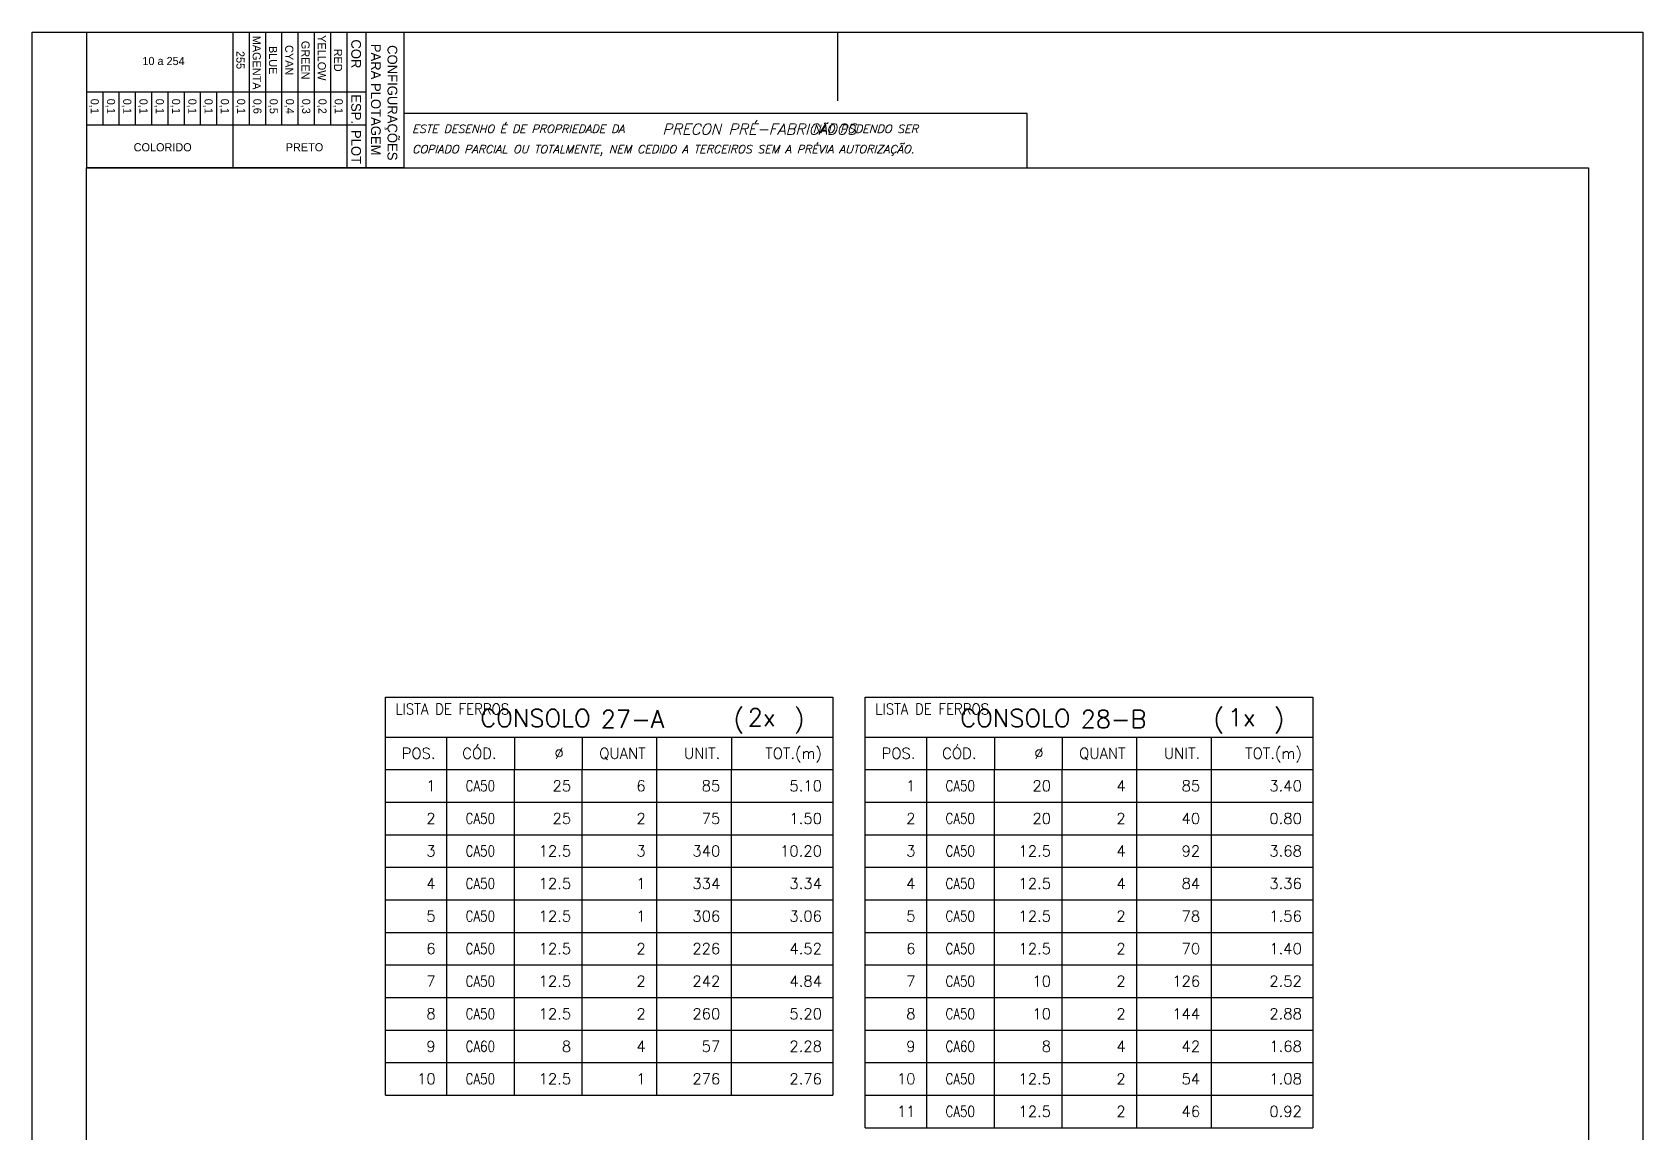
# Model space of a CAD drawing. Header units: centimetres. Extents: x 1658 to 14396, y 8294 to 11444.
# Drawn here: x 12168 to 14396, y 9924 to 11444 of the extents above; entities that cross this region are included whole.
import ezdxf
from ezdxf.enums import TextEntityAlignment as Align

# ---------------------------------------------------------------- set-up
doc = ezdxf.new("R2010")
doc.units = ezdxf.units.CM
doc.header["$LTSCALE"] = 50
doc.header["$MEASUREMENT"] = 0
for name, color, linetype in [('FORMATO-PRECON', 2, 'Continuous'), ('HACHURAS-PRECON', 1, 'Continuous'), ('LINHA-01-PRECON', 1, 'Continuous'), ('LINHA-02-PRECON', 2, 'Continuous'), ('ListaF', 3, 'Continuous'), ('TEXTO-35-PRECON', 5, 'Continuous')]:
    doc.layers.add(name, color=color, linetype=linetype)
doc.styles.add('R060', font='ACENT.shx', dxfattribs={"height": 75})
doc.styles.add('ROMANS', font='ROMANS.SHX', dxfattribs={"oblique": 15, "height": 3})
doc.styles.get("Standard").update_dxf_attribs({"font": 'romans.shx'})

# ---------------------------------------------------------------- blocks, each defined once
blk = doc.blocks.new('A$C0AF02B9D')
at = {"layer": 'FORMATO-PRECON', "color": 1}
for p, q in [((0, 585), (250, 585)), ((0, 0), (0, 585)), ((250, 585), (250, 0)), ((0, 480), (250, 480)), ((0, 450), (170.7, 450)), ((0, 420), (170.7, 420)), ((0, 390), (170.7, 390)), ((0, 360), (170.7, 360)), ((0, 330), (170.7, 330)), ((0, 300), (170.7, 300)), ((110.1, 240), (170.7, 240)), ((110.1, 210), (170.7, 210)), ((110.1, 180), (170.7, 180)), ((110.1, 150), (170.7, 150)), ((110.1, 150), (170.7, 150)), ((110.1, 120), (170.7, 120)), ((110.1, 120), (170.7, 120)), ((110.1, 90), (170.7, 90)), ((110.1, 90), (170.7, 90)), ((110.1, 60), (170.7, 60)), ((110.1, 60), (170.7, 60)), ((110.1, 30), (170.7, 30)), ((110.1, 30), (170.7, 30)), ((0, 0), (250, 0)), ((110.1, 0), (170.7, 0)), ((110.1, 0), (170.7, 0)), ((110.1, 0), (170.7, 0))]:
    blk.add_line(p, q, dxfattribs=at)
at = {"layer": 'FORMATO-PRECON'}
for p, q in [((0, 515), (250, 515)), ((110.1, 0), (110.1, 515)), ((170.7, 0), (170.7, 515)), ((0, 270), (250, 270))]:
    blk.add_line(p, q, dxfattribs=at)
at = {"layer": 'FORMATO-PRECON', "style": 'R060'}
for s, p in [('CONFIGURAÇÕES ', (133.4, 563.9)), ('PARA PLOTAGEM', (124.3, 533.7)), ('COR', (40, 497.3)), ('ESP.', (141.8, 497.3)), ('PLOT', (211.6, 497.3))]:
    blk.add_text(s, height=18, dxfattribs=at).set_placement(p, align=Align.MIDDLE)
at = {"layer": 'FORMATO-PRECON', "color": 1, "style": 'R060'}
for s, p in [('RED', (51.5, 464)), ('0,1', (136.5, 464)), ('YELLOW', (47.2, 434)), ('0,2', (136.5, 434)), ('GREEN', (51.5, 404)), ('0,3', (136.5, 404)), ('CYAN', (51.5, 374)), ('0,4', (136.5, 374)), ('BLUE', (51.5, 344)), ('0,5', (136.5, 344)), ('MAGENTA', (56.1, 314)), ('0,6', (136.5, 314)), ('255', (51.3, 284)), ('0,1', (136.5, 284)), ('0,1', (136.5, 254)), ('0,1', (136.5, 224)), ('0,1', (136.5, 194)), ('0,1', (136.5, 164)), ('0,1', (136.5, 134)), ('0,1', (136.5, 104)), ('0,1', (136.5, 74)), ('0,1', (136.5, 44)), ('0,1', (136.5, 14))]:
    blk.add_text(s, height=15, dxfattribs=at).set_placement(p, align=Align.MIDDLE)
for s, p in [('PRETO', (212, 402.1)), ('10 a 254', (53, 142.2)), ('COLORIDO', (212, 140.6))]:
    blk.add_text(s, height=15, rotation=90, dxfattribs=at).set_placement(p, align=Align.MIDDLE)
blk = doc.blocks.new('A$C432D58B7')
at = {"layer": 'LINHA-01-PRECON'}
blk.add_blockref('A$C0AF02B9D', (0, 0), dxfattribs=at)
blk = doc.blocks.new('A$C550964AD')
at = {"layer": 'LINHA-01-PRECON'}
blk.add_blockref('A$C432D58B7', (0, 0), dxfattribs=at)
blk = doc.blocks.new('A$C2E607E54')
at = {"layer": 'FORMATO-PRECON', "color": 6}
blk.add_line((1835, 4050), (685, 4050), dxfattribs=at)
at = {"layer": 'FORMATO-PRECON'}
for points in [[(0, 4200), (2970, 4200), (2970, 0), (0, 0)], [(685, 3950), (1835, 3950), (1835, 4050), (685, 4050)]]:
    blk.add_lwpolyline(points, close=True, dxfattribs=at)
blk.add_lwpolyline([(1485, 4200), (1485, 4073.6)], dxfattribs=at)
at = {"layer": 'FORMATO-PRECON', "color": 6}
blk.add_lwpolyline([(100, 3950), (2870, 3950), (2870, 100), (100, 100)], close=True, dxfattribs=at)
at = {"layer": 'TEXTO-35-PRECON', "rotation": 270}
blk.add_blockref('A$C550964AD', (100, 4200), dxfattribs=at)
at = {"layer": 'FORMATO-PRECON', "style": 'ROMANS', "oblique": 15}
for s, p in [('ESTE DESENHO É DE PROPRIEDADE DA                            NÃO PODENDO SER', (700.8, 4014.4)), ('COPIADO PARCIAL OU TOTALMENTE, NEM CEDIDO A TERCEIROS SEM A PRÉVIA AUTORIZAÇÃO.', (700.8, 3977))]:
    blk.add_text(s, height=15, dxfattribs=at).set_placement(p)
at = {"layer": 'FORMATO-PRECON', "color": 3, "style": 'ROMANS', "oblique": 15}
blk.add_text('PRECON PRÉ-FABRICADOS', height=20, dxfattribs=at).set_placement((1162, 4011.3))
blk = doc.blocks.new('LISTA DE FERROS CONSOLO')
at = {"color": 2}
for p, q in [((0, 0), (0, 100)), ((0, 100), (618.8, 100)), ((618.8, 100), (618.8, 0)), ((0, 45), (618.8, 45)), ((84.7, 45), (84.7, 0)), ((178.5, 45), (178.5, 0)), ((272.2, 45), (272.2, 0)), ((375, 45), (375, 0)), ((478.5, 45), (478.5, 0)), ((0, 0), (618.8, 0))]:
    blk.add_line(p, q, dxfattribs=at)
at = {"color": 4}
blk.add_text(' CONSOLO', height=24.38, dxfattribs=at).set_placement((199.2, 71.2), align=Align.MIDDLE_CENTER)
for s, p in [('(', (481.6, 58.2)), (')', (565, 58.2))]:
    blk.add_text(s, height=24.4, dxfattribs=at).set_placement(p)
at = {"color": 2}
for s, p in [('POS.', (69.4, 22.5)), ('CÓD.', (153.8, 22.5)), ('Ø ', (256.9, 22.5)), ('QUANT', (360, 22.5)), ('UNIT.', (463.1, 22.5)), ('TOT.(m)', (603.8, 22.5))]:
    blk.add_text(s, height=15, dxfattribs=at).set_placement(p, align=Align.MIDDLE_RIGHT)
at = {"color": 4, "insert": (89.1, 91.3), "char_height": 15, "width": 150.567, "attachment_point": 2}
blk.add_mtext('\\pxql;{\\W0.9;LISTA DE FERROS}', dxfattribs=at)
at = {"color": 4}
for tag, p in [('C', (297.9, 57.6)), ('D', (501.2, 60))]:
    blk.add_attdef(tag, p, '', height=24.4, dxfattribs=at)

msp = doc.modelspace()

# ---------------------------------------------------------------- linework, layer by layer
at = {"layer": 'ListaF', "color": 2}
for p, q in [((12656.84, 9974.7), (12656.84, 10424.7)), ((12656.84, 10424.7), (13275.59, 10424.7)), ((12741.22, 10424.7), (12741.22, 9974.7)), ((12834.97, 10424.7), (12834.97, 9974.7)), ((12928.72, 10424.7), (12928.72, 9974.7)), ((13031.84, 10424.7), (13031.84, 9974.7)), ((13134.97, 10424.7), (13134.97, 9974.7)), ((13275.59, 10424.7), (13275.59, 9974.7)), ((13320.59, 9929.7), (13320.59, 10424.7)), ((13320.59, 10424.7), (13939.34, 10424.7)), ((13404.97, 10424.7), (13404.97, 9929.7)), ((13498.72, 10424.7), (13498.72, 9929.7)), ((13592.47, 10424.7), (13592.47, 9929.7)), ((13695.59, 10424.7), (13695.59, 9929.7)), ((13798.72, 10424.7), (13798.72, 9929.7)), ((13939.34, 10424.7), (13939.34, 9929.7)), ((12656.84, 10379.7), (13275.59, 10379.7)), ((13320.59, 10379.7), (13939.34, 10379.7)), ((12656.84, 10334.7), (13275.59, 10334.7)), ((13320.59, 10334.7), (13939.34, 10334.7)), ((12656.84, 10289.7), (13275.59, 10289.7)), ((13320.59, 10289.7), (13939.34, 10289.7)), ((12656.84, 10244.7), (13275.59, 10244.7)), ((13320.59, 10244.7), (13939.34, 10244.7)), ((12656.84, 10199.7), (13275.59, 10199.7)), ((13320.59, 10199.7), (13939.34, 10199.7)), ((12656.84, 10154.7), (13275.59, 10154.7)), ((13320.59, 10154.7), (13939.34, 10154.7)), ((12656.84, 10109.7), (13275.59, 10109.7)), ((13320.59, 10109.7), (13939.34, 10109.7)), ((12656.84, 10064.7), (13275.59, 10064.7)), ((13320.59, 10064.7), (13939.34, 10064.7)), ((12656.84, 10019.7), (13275.59, 10019.7)), ((13320.59, 10019.7), (13939.34, 10019.7)), ((12656.84, 9974.7), (13275.59, 9974.7)), ((13320.59, 9974.7), (13939.34, 9974.7)), ((13320.59, 9929.7), (13939.34, 9929.7))]:
    msp.add_line(p, q, dxfattribs=at)

# ---------------------------------------------------------------- block references
at = {"layer": 'HACHURAS-PRECON', "xscale": 0.7499999999999996, "yscale": 0.7499999999999996, "zscale": 0.7499999999999996}
msp.add_blockref('A$C2E607E54', (12168.36, 8293.94), dxfattribs=at)
at = {"layer": 'LINHA-02-PRECON'}
for p, values in [((12656.84, 10424.7), {'D': '2x', 'C': '27-A'}), ((13320.59, 10424.7), {'D': '1x', 'C': '28-B'})]:
    msp.add_blockref('LISTA DE FERROS CONSOLO', p, dxfattribs=at).add_auto_attribs(values)

# ---------------------------------------------------------------- texts
at = {"layer": 'ListaF', "color": 3, "char_height": 15}
for s, insert, attachment_point in [('1', (12726.22, 10402.2), 6), ('{\\W0.8;CA50}', (12788.09, 10402.2), 5), ('25', (12913.72, 10402.2), 6), ('6', (13016.84, 10402.2), 6), ('85', (13119.97, 10402.2), 6), ('5.10', (13260.59, 10402.2), 6), ('1', (13389.97, 10402.2), 6), ('{\\W0.8;CA50}', (13451.84, 10402.2), 5), ('20', (13577.47, 10402.2), 6), ('4', (13680.59, 10402.2), 6), ('85', (13783.72, 10402.2), 6), ('3.40', (13924.34, 10402.2), 6), ('2', (12726.22, 10357.2), 6), ('{\\W0.8;CA50}', (12788.09, 10357.2), 5), ('25', (12913.72, 10357.2), 6), ('2', (13016.84, 10357.2), 6), ('75', (13119.97, 10357.2), 6), ('1.50', (13260.59, 10357.2), 6), ('2', (13389.97, 10357.2), 6), ('{\\W0.8;CA50}', (13451.84, 10357.2), 5), ('20', (13577.47, 10357.2), 6), ('2', (13680.59, 10357.2), 6), ('40', (13783.72, 10357.2), 6), ('0.80', (13924.34, 10357.2), 6), ('3', (12726.22, 10312.2), 6), ('{\\W0.8;CA50}', (12788.09, 10312.2), 5), ('12.5', (12913.72, 10312.2), 6), ('3', (13016.84, 10312.2), 6), ('340', (13119.97, 10312.2), 6), ('10.20', (13260.59, 10312.2), 6), ('3', (13389.97, 10312.2), 6), ('{\\W0.8;CA50}', (13451.84, 10312.2), 5), ('12.5', (13577.47, 10312.2), 6), ('4', (13680.59, 10312.2), 6), ('92', (13783.72, 10312.2), 6), ('3.68', (13924.34, 10312.2), 6), ('4', (12726.22, 10267.2), 6), ('{\\W0.8;CA50}', (12788.09, 10267.2), 5), ('12.5', (12913.72, 10267.2), 6), ('1', (13016.84, 10267.2), 6), ('334', (13119.97, 10267.2), 6), ('3.34', (13260.59, 10267.2), 6), ('4', (13389.97, 10267.2), 6), ('{\\W0.8;CA50}', (13451.84, 10267.2), 5), ('12.5', (13577.47, 10267.2), 6), ('4', (13680.59, 10267.2), 6), ('84', (13783.72, 10267.2), 6), ('3.36', (13924.34, 10267.2), 6), ('5', (12726.22, 10222.2), 6), ('{\\W0.8;CA50}', (12788.09, 10222.2), 5), ('12.5', (12913.72, 10222.2), 6), ('1', (13016.84, 10222.2), 6), ('306', (13119.97, 10222.2), 6), ('3.06', (13260.59, 10222.2), 6), ('5', (13389.97, 10222.2), 6), ('{\\W0.8;CA50}', (13451.84, 10222.2), 5), ('12.5', (13577.47, 10222.2), 6), ('2', (13680.59, 10222.2), 6), ('78', (13783.72, 10222.2), 6), ('1.56', (13924.34, 10222.2), 6), ('6', (12726.22, 10177.2), 6), ('{\\W0.8;CA50}', (12788.09, 10177.2), 5), ('12.5', (12913.72, 10177.2), 6), ('2', (13016.84, 10177.2), 6), ('226', (13119.97, 10177.2), 6), ('4.52', (13260.59, 10177.2), 6), ('6', (13389.97, 10177.2), 6), ('{\\W0.8;CA50}', (13451.84, 10177.2), 5), ('12.5', (13577.47, 10177.2), 6), ('2', (13680.59, 10177.2), 6), ('70', (13783.72, 10177.2), 6), ('1.40', (13924.34, 10177.2), 6), ('7', (12726.22, 10132.2), 6), ('{\\W0.8;CA50}', (12788.09, 10132.2), 5), ('12.5', (12913.72, 10132.2), 6), ('2', (13016.84, 10132.2), 6), ('242', (13119.97, 10132.2), 6), ('4.84', (13260.59, 10132.2), 6), ('7', (13389.97, 10132.2), 6), ('{\\W0.8;CA50}', (13451.84, 10132.2), 5), ('10', (13577.47, 10132.2), 6), ('2', (13680.59, 10132.2), 6), ('126', (13783.72, 10132.2), 6), ('2.52', (13924.34, 10132.2), 6), ('8', (12726.22, 10087.2), 6), ('{\\W0.8;CA50}', (12788.09, 10087.2), 5), ('12.5', (12913.72, 10087.2), 6), ('2', (13016.84, 10087.2), 6), ('260', (13119.97, 10087.2), 6), ('5.20', (13260.59, 10087.2), 6), ('8', (13389.97, 10087.2), 6), ('{\\W0.8;CA50}', (13451.84, 10087.2), 5), ('10', (13577.47, 10087.2), 6), ('2', (13680.59, 10087.2), 6), ('144', (13783.72, 10087.2), 6), ('2.88', (13924.34, 10087.2), 6), ('9', (12726.22, 10042.2), 6), ('{\\W0.8;CA60}', (12788.09, 10042.2), 5), ('8', (12913.72, 10042.2), 6), ('4', (13016.84, 10042.2), 6), ('57', (13119.97, 10042.2), 6), ('2.28', (13260.59, 10042.2), 6), ('9', (13389.97, 10042.2), 6), ('{\\W0.8;CA60}', (13451.84, 10042.2), 5), ('8', (13577.47, 10042.2), 6), ('4', (13680.59, 10042.2), 6), ('42', (13783.72, 10042.2), 6), ('1.68', (13924.34, 10042.2), 6), ('10', (12726.22, 9997.2), 6), ('{\\W0.8;CA50}', (12788.09, 9997.2), 5), ('12.5', (12913.72, 9997.2), 6), ('1', (13016.84, 9997.2), 6), ('276', (13119.97, 9997.2), 6), ('2.76', (13260.59, 9997.2), 6), ('10', (13389.97, 9997.2), 6), ('{\\W0.8;CA50}', (13451.84, 9997.2), 5), ('12.5', (13577.47, 9997.2), 6), ('2', (13680.59, 9997.2), 6), ('54', (13783.72, 9997.2), 6), ('1.08', (13924.34, 9997.2), 6), ('11', (13389.97, 9952.2), 6), ('{\\W0.8;CA50}', (13451.84, 9952.2), 5), ('12.5', (13577.47, 9952.2), 6), ('2', (13680.59, 9952.2), 6), ('46', (13783.72, 9952.2), 6), ('0.92', (13924.34, 9952.2), 6)]:
    msp.add_mtext(s, dxfattribs=dict(at, insert=insert, attachment_point=attachment_point))

doc.saveas('drawing.dxf')
